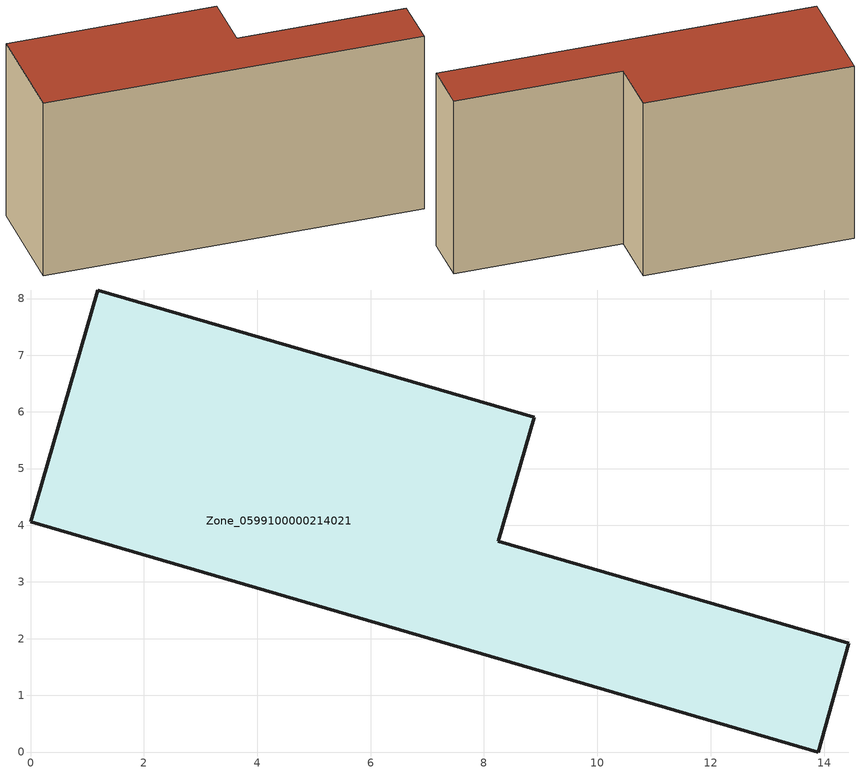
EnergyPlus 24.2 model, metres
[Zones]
Zone_0599100000214021
 floor ground (C_G): 0,4.06 1.19,8.15 8.89,5.91 8.25,3.72 14.44,1.92 13.9,0 z0
 wall outside (C_F): 1.19,8.15 0,4.06 13.9,0 14.44,1.92 8.25,3.72 8.89,5.91 1.19,8.15 z0:7.36
 roof outside (C_R): 0,4.06 13.9,0 14.44,1.92 8.25,3.72 8.89,5.91 1.19,8.15 z7.36
[BUILDING]
Pand.0599100000214021: North Axis=0; Terrain=City; Loads Convergence Tolerance Value=0.04; Temperature Convergence Tolerance Value=0.4; Solar Distribution=FullExterior; Maximum Number of Warmup Days=25; Minimum Number of Warmup Days=1
[Site:Location]
Rotterdam.The.Hague.AP_ZH_NLD Design_Conditions: Latitude=51.96; Longitude=4.45; Time Zone=1; Elevation=-4.5
[SITE:GROUNDTEMPERATURE:BUILDINGSURFACE]
18, 18, 18, 18, 18, 18, 18, 18, 18, 18, 18, 18
[MATERIAL] Thermal Absorptance=0.9; Solar Absorptance=0.7; Visible Absorptance=0.7
Name | Roughness | Thickness | Conductivity | Density | Specific Heat
G.TI.1946 | MediumSmooth | 0.15 | 1 | 540 | 1210
F.TI.1946 | Rough | 0.3 | 0.857143 | 1920 | 840
R.TI.1946 | MediumRough | 0.2 | 0.1 | 1500 | 1000
[CONSTRUCTION]
C_G: G.TI.1946
C_F: F.TI.1946
C_R: R.TI.1946
[ZONE]
Zone_0599100000214021: Type=1; Multiplier=1; Ceiling Height=Autocalculate; Volume=Autocalculate; Floor Area=autocalculate; Part of Total Floor Area=Yes
[ZONEINFILTRATION:DESIGNFLOWRATE]
Infil_Zone_0599100000214021: Zone or ZoneList or Space or SpaceList=Zone_0599100000214021; Schedule=AlwaysOn; Design Flow Rate Calculation Method=Flow/Area; Flow Rate per Floor Area=0.003; Constant Term Coefficient=1; Temperature Term Coefficient=0; Velocity Term Coefficient=0; Velocity Squared Term Coefficient=0
[HVACTEMPLATE:ZONE:IDEALLOADSAIRSYSTEM]
Zone_0599100000214021: Maximum Heating Supply Air Temperature=50; Minimum Cooling Supply Air Temperature=13; Maximum Heating Supply Air Humidity Ratio=0.0156; Minimum Cooling Supply Air Humidity Ratio=0.0077; Heating Limit=NoLimit; Cooling Limit=NoLimit; Dehumidification Control Type=ConstantSensibleHeatRatio; Cooling Sensible Heat Ratio=0.7; Dehumidification Setpoint=60; Humidification Control Type=None; Humidification Setpoint=30; Outdoor Air Method=None; Outdoor Air Flow Rate per Person=0.00944; Outdoor Air Flow Rate per Zone Floor Area=0; Outdoor Air Flow Rate per Zone=0; Demand Controlled Ventilation Type=None; Outdoor Air Economizer Type=NoEconomizer; Heat Recovery Type=None; Sensible Heat Recovery Effectiveness=0.7; Latent Heat Recovery Effectiveness=0.65
[ZONECONTROL:THERMOSTAT]
ThermostatControl_Zone_0599100000214021: Zone or ZoneList=Zone_0599100000214021; Control Type Schedule=DualSetpointControlType; Control 1=Thermostat_Zone_0599100000214021; Temperature Difference Between Cutout And Setpoint=0
[THERMOSTATSETPOINT:DUALSETPOINT]
Thermostat_Zone_0599100000214021: Heating Setpoint Temperature Schedule=HeatingSetpoint_Zone_0599100000214021; Cooling Setpoint Temperature Schedule=CoolingSetpoint_Zone_0599100000214021
[SCHEDULE:COMPACT]
HeatingSetpoint_Zone_0599100000214021: Through: 12/31, For: AllDays, Until: 24:00, 21
CoolingSetpoint_Zone_0599100000214021: Through: 12/31, For: AllDays, Until: 24:00, 24
DualSetpointControlType: Through: 12/31, For: AllDays, Until: 24:00, 4
AlwaysOn: Through: 12/31, For: AllDays, Until: 24:00, 1
